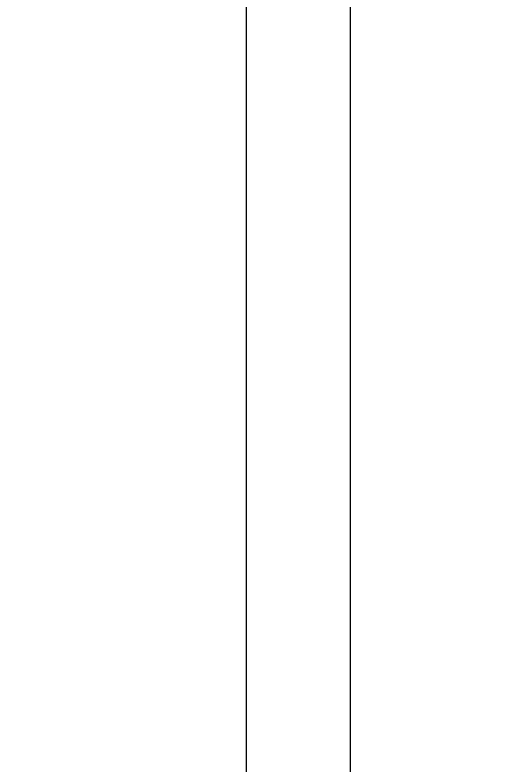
# Model space of a CAD drawing. Header units: metres. Extents: x 256329 to 886268, y -249371 to 355.
# Drawn here: x 283904.8 to 283963.3, y -1065.3 to -977 of the extents above; entities that cross this region are included whole.
import ezdxf

# ---------------------------------------------------------------- set-up
doc = ezdxf.new("R2010")
doc.units = ezdxf.units.M
doc.header["$MEASUREMENT"] = 0
doc.layers.get('0').update_dxf_attribs({"lineweight": 18})

msp = doc.modelspace()

# ---------------------------------------------------------------- linework, layer by layer
msp.add_lwpolyline([(283932.142067, -896.325846), (284300.184425, -896.325846), (284300.184425, -1354.365052), (283932.142067, -1354.365052)], close=True)
at = {"color": 6, "ltscale": 0.05, "elevation": 1.151947}
msp.add_lwpolyline([(283944.384092, -964.835823), (284023.904496, -964.835823), (284023.904496, -1148.496347), (283944.384092, -1148.496347)], close=True, dxfattribs=at)

doc.saveas('drawing.dxf')
